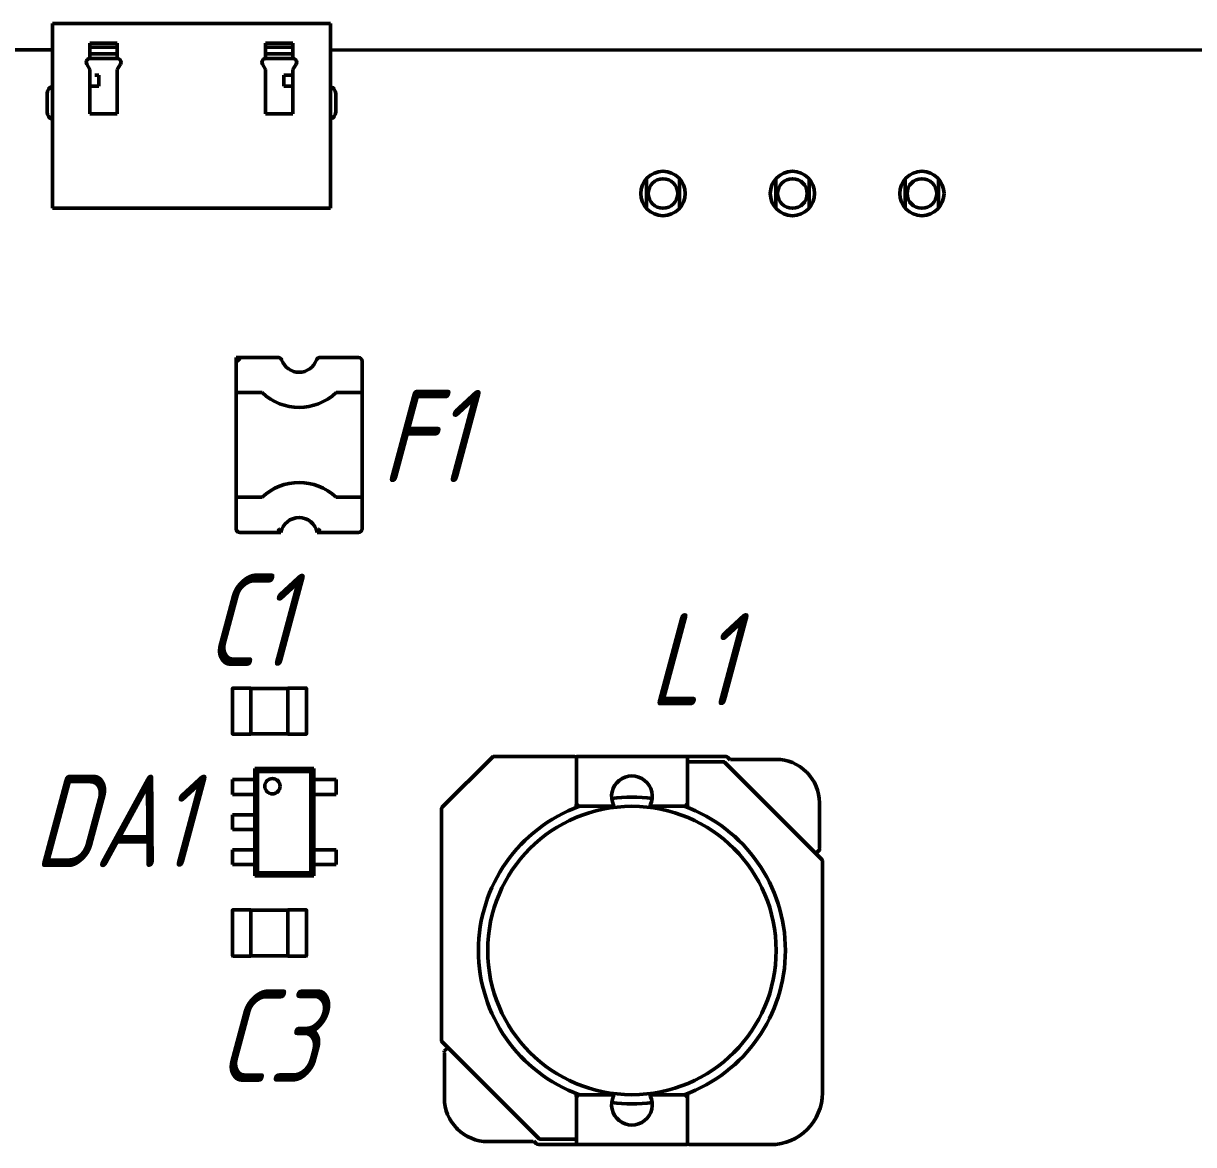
# Model space of a CAD drawing. Header units: millimetres. Extents: x 3004 to 446186229, y 1206 to 1506.
# Drawn here: x 3093.7 to 3125.34, y 1272.73 to 1303.05 of the extents above; entities that cross this region are included whole.
import ezdxf

# ---------------------------------------------------------------- set-up
doc = ezdxf.new("R2010")
doc.units = ezdxf.units.MM
doc.layers.add('Tonk', color=7, linetype='Continuous', lineweight=25)
doc.layers.add('Видимый контур (ГОСТ)', color=7, linetype='Continuous', lineweight=50)
doc.styles.get("Standard").update_dxf_attribs({"font": '', "width": 0.8, "oblique": 15})
doc.styles.get('Standard').set_extended_font_data('GOST type B')

msp = doc.modelspace()

# ---------------------------------------------------------------- linework, layer by layer
at = {"layer": 'Видимый контур (ГОСТ)'}
for p, q in [((3094.48771, 1303.05374), (3094.98771, 1303.05374)), ((3094.48771, 1303.05374), (3094.48771, 1298.05374)), ((3101.50771, 1303.05374), (3094.98771, 1303.05374)), ((3101.50771, 1303.05374), (3102.00771, 1303.05374)), ((3102.00771, 1298.05374), (3102.00771, 1303.05374)), ((3094.48771, 1302.33445), (3076.19195, 1302.33463)), ((3095.50271, 1302.51654), (3096.24271, 1302.51654)), ((3095.50271, 1302.51654), (3095.50271, 1302.40685)), ((3095.50271, 1302.40685), (3096.24271, 1302.40685)), ((3095.50271, 1302.40685), (3095.50271, 1302.23364)), ((3096.24271, 1302.51654), (3096.24271, 1302.40685)), ((3096.24271, 1302.40685), (3096.24271, 1302.23364)), ((3100.25271, 1302.51654), (3100.99271, 1302.51654)), ((3100.25271, 1302.51654), (3100.25271, 1302.40685)), ((3100.25271, 1302.40685), (3100.99271, 1302.40685)), ((3100.25271, 1302.40685), (3100.25271, 1302.23364)), ((3100.99271, 1302.51654), (3100.99271, 1302.40685)), ((3100.99271, 1302.40685), (3100.99271, 1302.23364)), ((3179.74995, 1302.33363), (3102.00771, 1302.33438)), ((3095.50271, 1302.23364), (3095.50271, 1302.10374)), ((3096.24271, 1302.23364), (3095.50271, 1302.23364)), ((3096.24271, 1302.10374), (3095.50271, 1302.10374)), ((3096.24271, 1302.23364), (3096.24271, 1302.10374)), ((3100.25271, 1302.23364), (3100.25271, 1302.10374)), ((3100.99271, 1302.23364), (3100.25271, 1302.23364)), ((3100.99271, 1302.10374), (3100.25271, 1302.10374)), ((3100.99271, 1302.23364), (3100.99271, 1302.10374)), ((3095.50271, 1301.80374), (3095.41611, 1301.95374)), ((3095.50271, 1300.60374), (3095.50271, 1301.80374)), ((3096.32931, 1301.95374), (3096.24271, 1301.80374)), ((3096.24271, 1301.80374), (3096.24271, 1300.60374)), ((3100.25271, 1301.80374), (3100.16611, 1301.95374)), ((3100.25271, 1300.60374), (3100.25271, 1301.80374)), ((3101.07931, 1301.95374), (3100.99271, 1301.80374)), ((3100.99271, 1301.80374), (3100.99271, 1300.60374)), ((3095.50271, 1301.35374), (3095.74771, 1301.35374)), ((3095.63208, 1301.65374), (3095.74771, 1301.65374)), ((3095.74771, 1301.35374), (3095.74771, 1301.65374)), ((3100.74771, 1301.35374), (3100.74771, 1301.65374)), ((3100.74771, 1301.65374), (3100.86334, 1301.65374)), ((3100.99271, 1301.35374), (3100.74771, 1301.35374)), ((3100.86334, 1301.65374), (3100.99271, 1301.65374)), ((3094.34771, 1301.15374), (3094.34771, 1300.65374)), ((3102.14771, 1300.65374), (3102.14771, 1301.15374)), ((3096.24271, 1300.60374), (3095.50271, 1300.60374)), ((3100.99271, 1300.60374), (3100.25271, 1300.60374)), ((3110.54705, 1298.8506), (3110.54705, 1298.05666)), ((3111.44705, 1298.05688), (3111.44705, 1298.85038)), ((3114.04705, 1298.8506), (3114.04705, 1298.05666)), ((3114.94705, 1298.05688), (3114.94705, 1298.85038)), ((3117.54705, 1298.8506), (3117.54705, 1298.05666)), ((3118.44705, 1298.05688), (3118.44705, 1298.85038)), ((3094.48771, 1298.05374), (3094.98771, 1298.05374)), ((3094.98771, 1298.05374), (3101.50771, 1298.05374)), ((3101.50771, 1298.05374), (3102.00771, 1298.05374)), ((3099.55206, 1293.91851), (3099.45206, 1294.01851)), ((3100.59137, 1294.01851), (3099.45206, 1294.01851)), ((3099.45206, 1294.01851), (3099.45206, 1293.06851)), ((3102.76206, 1294.01851), (3101.72274, 1294.01851)), ((3102.86206, 1293.06851), (3102.86206, 1293.91851)), ((3099.45206, 1293.06851), (3099.55206, 1293.06851)), ((3099.55206, 1293.06851), (3099.45206, 1293.06851)), ((3099.45206, 1293.06851), (3099.45206, 1290.23851)), ((3100.15706, 1293.06851), (3099.55206, 1293.06851)), ((3099.55206, 1293.06851), (3100.15706, 1293.06851)), ((3102.76206, 1293.06851), (3102.15706, 1293.06851)), ((3102.15706, 1293.06851), (3102.76206, 1293.06851)), ((3102.76206, 1293.06851), (3102.86206, 1293.06851)), ((3102.86206, 1293.06851), (3102.76206, 1293.06851)), ((3102.86206, 1290.23851), (3102.86206, 1293.06851)), ((3099.55206, 1290.23851), (3099.45206, 1290.23851)), ((3099.45206, 1290.23851), (3099.45206, 1289.38851)), ((3099.45206, 1290.23851), (3099.55206, 1290.23851)), ((3099.55206, 1290.23851), (3100.15706, 1290.23851)), ((3100.15706, 1290.23851), (3099.55206, 1290.23851)), ((3102.15706, 1290.23851), (3102.76206, 1290.23851)), ((3102.76206, 1290.23851), (3102.15706, 1290.23851)), ((3102.86206, 1290.23851), (3102.76206, 1290.23851)), ((3102.76206, 1290.23851), (3102.86206, 1290.23851)), ((3102.86206, 1289.38851), (3102.86206, 1290.23851)), ((3099.55206, 1289.28851), (3100.66716, 1289.28851)), ((3101.64696, 1289.28851), (3102.76206, 1289.28851)), ((3099.35695, 1285.06863), (3099.35695, 1283.83863)), ((3099.85695, 1285.07863), (3099.36695, 1285.07863)), ((3099.85695, 1285.07863), (3099.85695, 1285.06863)), ((3100.85695, 1285.06863), (3099.85695, 1285.06863)), ((3099.85695, 1285.06863), (3099.85695, 1283.83863)), ((3100.85695, 1285.07863), (3101.34695, 1285.07863)), ((3100.85695, 1285.07863), (3100.85695, 1285.06863)), ((3100.85695, 1285.06863), (3100.85695, 1283.83863)), ((3101.35695, 1285.06863), (3101.35695, 1283.83863)), ((3099.36695, 1283.82863), (3099.85695, 1283.82863)), ((3100.85695, 1283.83863), (3099.85695, 1283.83863)), ((3099.85695, 1283.83863), (3099.85695, 1283.82863)), ((3100.85695, 1283.83863), (3100.85695, 1283.82863)), ((3101.34695, 1283.82863), (3100.85695, 1283.82863)), ((3105.02182, 1281.84534), (3106.39253, 1283.21605)), ((3106.42788, 1283.23069), (3108.60717, 1283.23069)), ((3108.65717, 1283.22069), (3108.65717, 1283.13069)), ((3108.65717, 1281.98069), (3108.65717, 1283.13069)), ((3108.66717, 1283.23069), (3111.64717, 1283.23069)), ((3111.64717, 1283.23069), (3112.67788, 1283.23069)), ((3111.65717, 1283.13069), (3111.65717, 1283.22069)), ((3111.65717, 1283.13069), (3111.65717, 1281.98069)), ((3111.65717, 1283.08069), (3111.70717, 1283.08069)), ((3111.70717, 1283.08069), (3112.63646, 1283.08069)), ((3112.65717, 1283.08069), (3112.63646, 1283.08069)), ((3112.67182, 1283.06605), (3112.65717, 1283.08069)), ((3112.67182, 1283.06605), (3115.29253, 1280.44534)), ((3112.74859, 1283.20141), (3112.81274, 1283.13726)), ((3112.81274, 1283.13726), (3112.82405, 1283.14858)), ((3112.82405, 1283.14858), (3114.0589, 1283.14858)), ((3099.957, 1282.60357), (3099.957, 1282.90357)), ((3099.957, 1282.90357), (3101.557, 1282.90357)), ((3099.957, 1282.90357), (3100.03781, 1282.82276)), ((3101.47619, 1282.82276), (3100.03781, 1282.82276)), ((3100.03781, 1282.82276), (3100.03781, 1280.08438)), ((3101.557, 1282.90357), (3101.47619, 1282.82276)), ((3101.47619, 1280.08438), (3101.47619, 1282.82276)), ((3101.557, 1282.90357), (3101.557, 1282.60357)), ((3114.87208, 1282.81175), (3114.89139, 1282.79244)), ((3099.56575, 1282.60357), (3099.357, 1282.60357)), ((3099.357, 1282.20357), (3099.357, 1282.60357)), ((3099.65702, 1282.60357), (3099.56575, 1282.60357)), ((3099.66337, 1282.60357), (3099.65702, 1282.60357)), ((3099.91333, 1282.60357), (3099.66337, 1282.60357)), ((3099.957, 1282.60357), (3099.91333, 1282.60357)), ((3099.957, 1282.60357), (3099.957, 1282.20357)), ((3101.557, 1282.60357), (3101.557, 1282.20357)), ((3101.60066, 1282.60357), (3101.557, 1282.60357)), ((3101.85062, 1282.60357), (3101.60066, 1282.60357)), ((3101.85697, 1282.60357), (3101.85062, 1282.60357)), ((3101.94824, 1282.60357), (3101.85697, 1282.60357)), ((3102.157, 1282.60357), (3101.94824, 1282.60357)), ((3102.157, 1282.20357), (3102.157, 1282.60357)), ((3099.56575, 1282.20357), (3099.357, 1282.20357)), ((3099.65702, 1282.20357), (3099.56575, 1282.20357)), ((3099.66337, 1282.20357), (3099.65702, 1282.20357)), ((3099.91333, 1282.20357), (3099.66337, 1282.20357)), ((3099.957, 1282.20357), (3099.91333, 1282.20357)), ((3099.957, 1281.65357), (3099.957, 1282.20357)), ((3101.557, 1282.20357), (3101.557, 1280.70357)), ((3101.60066, 1282.20357), (3101.557, 1282.20357)), ((3101.85062, 1282.20357), (3101.60066, 1282.20357)), ((3101.85697, 1282.20357), (3101.85062, 1282.20357)), ((3101.94824, 1282.20357), (3101.85697, 1282.20357)), ((3102.157, 1282.20357), (3101.94824, 1282.20357)), ((3105.00717, 1275.5514), (3105.00717, 1281.80998)), ((3108.61236, 1281.88069), (3108.73855, 1281.88069)), ((3108.65717, 1281.88069), (3108.65717, 1281.98069)), ((3109.64492, 1281.88069), (3108.75717, 1281.88069)), ((3111.55717, 1281.88069), (3110.66942, 1281.88069)), ((3111.65717, 1281.88069), (3111.65717, 1281.98069)), ((3115.22821, 1281.97927), (3115.22821, 1280.74441)), ((3099.56575, 1281.65357), (3099.357, 1281.65357)), ((3099.357, 1281.25357), (3099.357, 1281.65357)), ((3099.65702, 1281.65357), (3099.56575, 1281.65357)), ((3099.66337, 1281.65357), (3099.65702, 1281.65357)), ((3099.91333, 1281.65357), (3099.66337, 1281.65357)), ((3099.957, 1281.65357), (3099.91333, 1281.65357)), ((3099.957, 1281.65357), (3099.957, 1281.25357)), ((3099.56575, 1281.25357), (3099.357, 1281.25357)), ((3099.65702, 1281.25357), (3099.56575, 1281.25357)), ((3099.66337, 1281.25357), (3099.65702, 1281.25357)), ((3099.91333, 1281.25357), (3099.66337, 1281.25357)), ((3099.957, 1281.25357), (3099.91333, 1281.25357)), ((3099.957, 1280.70357), (3099.957, 1281.25357)), ((3099.56575, 1280.70357), (3099.357, 1280.70357)), ((3099.357, 1280.30357), (3099.357, 1280.70357)), ((3099.65702, 1280.70357), (3099.56575, 1280.70357)), ((3099.66337, 1280.70357), (3099.65702, 1280.70357)), ((3099.91333, 1280.70357), (3099.66337, 1280.70357)), ((3099.957, 1280.70357), (3099.91333, 1280.70357)), ((3099.957, 1280.70357), (3099.957, 1280.30357)), ((3101.557, 1280.70357), (3101.557, 1280.30357)), ((3101.60066, 1280.70357), (3101.557, 1280.70357)), ((3101.85062, 1280.70357), (3101.60066, 1280.70357)), ((3101.85697, 1280.70357), (3101.85062, 1280.70357)), ((3101.94824, 1280.70357), (3101.85697, 1280.70357)), ((3102.157, 1280.70357), (3101.94824, 1280.70357)), ((3102.157, 1280.30357), (3102.157, 1280.70357)), ((3115.23104, 1280.70482), (3115.13912, 1280.61289)), ((3115.22821, 1280.74441), (3115.2169, 1280.7331)), ((3115.2169, 1280.7331), (3115.23104, 1280.71896)), ((3099.56575, 1280.30357), (3099.357, 1280.30357)), ((3099.65702, 1280.30357), (3099.56575, 1280.30357)), ((3099.66337, 1280.30357), (3099.65702, 1280.30357)), ((3099.91333, 1280.30357), (3099.66337, 1280.30357)), ((3099.957, 1280.30357), (3099.91333, 1280.30357)), ((3099.957, 1280.00357), (3099.957, 1280.30357)), ((3101.557, 1280.30357), (3101.557, 1280.00357)), ((3101.60066, 1280.30357), (3101.557, 1280.30357)), ((3101.85062, 1280.30357), (3101.60066, 1280.30357)), ((3101.85697, 1280.30357), (3101.85062, 1280.30357)), ((3101.94824, 1280.30357), (3101.85697, 1280.30357)), ((3102.157, 1280.30357), (3101.94824, 1280.30357)), ((3115.30717, 1280.40998), (3115.30717, 1274.13069)), ((3100.03781, 1280.08438), (3099.957, 1280.00357)), ((3101.557, 1280.00357), (3099.957, 1280.00357)), ((3100.03781, 1280.08438), (3101.47619, 1280.08438)), ((3101.47619, 1280.08438), (3101.557, 1280.00357)), ((3099.35695, 1277.83863), (3099.35695, 1279.06863)), ((3099.36695, 1279.07863), (3099.85695, 1279.07863)), ((3099.85695, 1279.06863), (3099.85695, 1279.07863)), ((3099.85695, 1277.83863), (3099.85695, 1279.06863)), ((3099.85695, 1279.06863), (3100.85695, 1279.06863)), ((3100.85695, 1279.06863), (3100.85695, 1279.07863)), ((3101.34695, 1279.07863), (3100.85695, 1279.07863)), ((3100.85695, 1277.83863), (3100.85695, 1279.06863)), ((3101.35695, 1277.83863), (3101.35695, 1279.06863)), ((3099.85695, 1277.82863), (3099.36695, 1277.82863)), ((3099.85695, 1277.82863), (3099.85695, 1277.83863)), ((3099.85695, 1277.83863), (3100.85695, 1277.83863)), ((3100.85695, 1277.82863), (3100.85695, 1277.83863)), ((3100.85695, 1277.82863), (3101.34695, 1277.82863)), ((3107.64253, 1272.89534), (3105.02182, 1275.51605)), ((3105.0833, 1275.25657), (3105.17523, 1275.3485)), ((3105.09745, 1275.22829), (3105.0833, 1275.24243)), ((3105.08613, 1275.21698), (3105.09745, 1275.22829)), ((3105.08613, 1273.98212), (3105.08613, 1275.21698)), ((3108.65717, 1274.08069), (3108.65717, 1273.98069)), ((3108.65717, 1272.83069), (3108.65717, 1273.98069)), ((3108.75717, 1274.08069), (3109.64492, 1274.08069)), ((3110.66942, 1274.08069), (3111.55717, 1274.08069)), ((3111.65717, 1274.08069), (3111.65717, 1273.98069)), ((3111.65717, 1273.98069), (3111.65717, 1272.83069)), ((3105.44227, 1273.14964), (3105.42296, 1273.16895)), ((3107.64253, 1272.89534), (3107.65717, 1272.88069)), ((3107.65717, 1272.88069), (3107.65303, 1272.87069)), ((3107.65717, 1272.88069), (3107.67788, 1272.88069)), ((3107.67788, 1272.88069), (3108.60717, 1272.88069)), ((3108.65717, 1272.88069), (3108.60717, 1272.88069)), ((3107.4903, 1272.81281), (3106.25544, 1272.81281)), ((3107.50161, 1272.82413), (3107.4903, 1272.81281)), ((3107.56575, 1272.75998), (3107.50161, 1272.82413)), ((3108.66717, 1272.73069), (3107.63646, 1272.73069)), ((3108.65717, 1272.83069), (3108.65717, 1272.74069)), ((3111.64717, 1272.73069), (3108.66717, 1272.73069)), ((3111.65717, 1272.74069), (3111.65717, 1272.83069)), ((3113.90717, 1272.73069), (3111.70717, 1272.73069))]:
    msp.add_line(p, q, dxfattribs=at)
for centre, radius in [((3110.99695, 1298.45363), 0.6), ((3110.99705, 1298.45359), 0.4), ((3114.49695, 1298.45363), 0.6), ((3114.49705, 1298.45359), 0.4), ((3117.99695, 1298.45363), 0.6), ((3117.99705, 1298.45359), 0.4), ((3100.437, 1282.42357), 0.20785), ((3110.15717, 1277.98069), 3.9)]:
    msp.add_circle(centre, radius, dxfattribs=at)
for centre, radius, start, end in [((3095.50271, 1302.00374), 0.1, 90.000005, 210.000005), ((3096.24271, 1302.00374), 0.1, 330.000005, 90.000005), ((3100.25271, 1302.00374), 0.1, 90.000005, 210.000005), ((3100.99271, 1302.00374), 0.1, 330.000005, 90.000005), ((3094.54771, 1301.15374), 0.2, 107.457608, 180.000005), ((3101.94771, 1301.15374), 0.2, 0.000005, 72.542402), ((3094.54771, 1300.65374), 0.2, 180.000005, 252.542402), ((3101.94771, 1300.65374), 0.2, 287.457608, 0.000005), ((3100.59137, 1293.91851), 0.1, 19.471221, 90.000001), ((3101.15706, 1294.11851), 0.5, 199.471221, 340.52878), ((3101.72274, 1293.91851), 0.1, 90.000001, 160.52878), ((3102.76206, 1293.91851), 0.1, 0, 90.000001), ((3101.15706, 1294.11851), 1.45, 226.397182, 313.60282), ((3101.15706, 1294.11851), 1.45, 226.397182, 313.60282), ((3101.15706, 1289.18851), 1.45, 46.397182, 133.60282), ((3101.15706, 1289.18851), 1.45, 46.397182, 133.60282), ((3101.15706, 1289.18851), 0.5, 11.53696, 168.463042), ((3099.55206, 1289.38851), 0.1, 180, 270.000001), ((3102.76206, 1289.38851), 0.1, 270.000001, 0), ((3099.36695, 1285.06863), 0.01, 90.000005, 180.000005), ((3101.34695, 1285.06863), 0.01, 0.000005, 90.000005), ((3099.36695, 1283.83863), 0.01, 180.000005, 270.000005), ((3101.34695, 1283.83863), 0.01, 270.000005, 0.000005), ((3106.42788, 1283.18069), 0.05, 90, 135), ((3108.60717, 1283.18069), 0.05, 0, 90), ((3108.66717, 1283.22069), 0.01, 90, 180), ((3111.64717, 1283.22069), 0.01, 0, 90), ((3111.70717, 1283.03069), 0.05, 90, 180), ((3112.63646, 1283.03069), 0.05, 45, 90), ((3112.67788, 1283.13069), 0.1, 45, 90), ((3114.0589, 1281.99858), 1.15, 45, 90), ((3110.15717, 1282.15069), 0.55, 333.985634, 206.014366), ((3114.07821, 1281.97927), 1.15, 0, 45), ((3110.15717, 1277.98069), 4.15, 82.424308, 97.575692), ((3105.05717, 1281.80998), 0.05, 135, 180), ((3110.15717, 1277.98069), 4.15, 109.988871, 250.011129), ((3108.75717, 1281.98069), 0.1, 180, 270), ((3110.15717, 1277.98069), 4.15, 109.94089, 109.988871), ((3109.64492, 1281.90069), 0.02, 270, 26.014365), ((3110.66942, 1281.90069), 0.02, 153.985634, 270), ((3111.55717, 1281.98069), 0.1, 270.000001, 0), ((3110.15717, 1277.98069), 4.15, 70.011129, 70.05911), ((3110.15717, 1277.98069), 4.15, 289.988871, 70.011129), ((3115.22397, 1280.71189), 0.01, 315, 45), ((3115.25717, 1280.40998), 0.05, 0, 45), ((3099.36695, 1279.06863), 0.01, 90, 180), ((3101.34695, 1279.06863), 0.01, 0, 90), ((3099.36695, 1277.83863), 0.01, 180, 270), ((3101.34695, 1277.83863), 0.01, 270, 0), ((3105.05717, 1275.5514), 0.05, 180, 225), ((3105.09038, 1275.2495), 0.01, 135, 225), ((3105.1823, 1275.34143), 0.01, 45.000004, 135.000004), ((3106.23613, 1273.98212), 1.15, 180, 225), ((3108.75717, 1273.98069), 0.1, 90.000001, 180), ((3110.15717, 1277.98069), 4.15, 250.011129, 250.05911), ((3110.15717, 1273.81069), 0.55, 153.985634, 26.014366), ((3110.15717, 1277.98069), 4.15, 262.424308, 277.575692), ((3109.64492, 1274.06069), 0.02, 333.985634, 90), ((3110.66942, 1274.06069), 0.02, 90, 206.014365), ((3111.55717, 1273.98069), 0.1, 0, 90), ((3110.15717, 1277.98069), 4.15, 289.94089, 289.988871), ((3113.90717, 1274.13069), 1.4, 270, 0), ((3106.25544, 1273.96281), 1.15, 225, 270), ((3107.67788, 1272.93069), 0.05, 225, 270), ((3108.60717, 1272.93069), 0.05, 270, 0), ((3107.63646, 1272.83069), 0.1, 225, 270), ((3108.66717, 1272.74069), 0.01, 180, 270), ((3111.64717, 1272.74069), 0.01, 270, 0), ((3111.70717, 1272.78069), 0.05, 180, 270)]:
    msp.add_arc(centre, radius, start, end, dxfattribs=at)
for centre, major_axis, ratio, start_param, end_param in [((3108.6072, 1281.88392), (0.04979, -0.0338), 0.0038711, 1.46962398, 1.57401645), ((3111.70771, 1281.88336), (0.04192, 0.0284), 0.01995532, 1.57018587, 1.69437971), ((3108.60663, 1274.07802), (0.04192, 0.0284), 0.01995541, 4.71177844, 4.83597229), ((3111.70771, 1274.07802), (0.04192, -0.0284), 0.01995546, 4.58880565, 4.7129994)]:
    msp.add_ellipse(centre, major_axis=major_axis, ratio=ratio, start_param=start_param, end_param=end_param, dxfattribs=at)
for points, knots in [([(3100.59137, 1289.38851), (3100.59171, 1289.38805), (3100.59204, 1289.38758), (3100.5996, 1289.37691), (3100.60692, 1289.36677), (3100.62111, 1289.34751), (3100.62801, 1289.33833), (3100.64179, 1289.32032), (3100.64858, 1289.31167), (3100.65854, 1289.29914), (3100.66212, 1289.29471), (3100.66622, 1289.28967), (3100.66716, 1289.28851), (3100.66716, 1289.28851)], [-0.0001723477, -0.0001723477, -0.0001723477, -0.0001723477, 0, 0, 0.003750721, 0.003750721, 0.0074290953, 0.0074290953, 0.0116088008, 0.0116088008, 0.0149727109, 0.0149727109, 0.0176367305, 0.0176367305, 0.0176367305, 0.0176367305]), ([(3101.64696, 1289.28851), (3101.64696, 1289.28851), (3101.6479, 1289.28967), (3101.652, 1289.29471), (3101.65557, 1289.29914), (3101.66554, 1289.31167), (3101.67233, 1289.32032), (3101.68611, 1289.33833), (3101.69301, 1289.34751), (3101.7072, 1289.36677), (3101.71452, 1289.37691), (3101.72208, 1289.38758), (3101.72241, 1289.38805), (3101.72274, 1289.38851)], [0.0184534403, 0.0184534403, 0.0184534403, 0.0184534403, 0.021331859, 0.021331859, 0.0249664949, 0.0249664949, 0.0294825811, 0.0294825811, 0.0334569892, 0.0334569892, 0.0375095664, 0.0375095664, 0.0376957846, 0.0376957846, 0.0376957846, 0.0376957846]), ([(3111.5758, 1281.88069), (3111.5758, 1281.88069), (3111.57622, 1281.88069), (3111.57766, 1281.88069), (3111.57909, 1281.88069), (3111.58549, 1281.88069), (3111.59376, 1281.88069), (3111.63021, 1281.88069), (3111.66799, 1281.88069), (3111.70198, 1281.88069)], [0.0290487949, 0.0290487949, 0.0290487949, 0.0290487949, 0.0296296441, 0.0296296441, 0.0303392054, 0.0303392054, 0.0328009081, 0.0328009081, 0.0426070161, 0.0426070161, 0.0426070161, 0.0426070161]), ([(3108.73855, 1274.08069), (3108.73855, 1274.08069), (3108.73812, 1274.08069), (3108.73668, 1274.08069), (3108.73526, 1274.08069), (3108.72886, 1274.08069), (3108.72058, 1274.08069), (3108.68413, 1274.08069), (3108.64635, 1274.08069), (3108.61236, 1274.08069)], [0.0290487949, 0.0290487949, 0.0290487949, 0.0290487949, 0.0296296441, 0.0296296441, 0.0303392054, 0.0303392054, 0.0328009081, 0.0328009081, 0.0426070161, 0.0426070161, 0.0426070161, 0.0426070161]), ([(3111.70198, 1274.08069), (3111.66799, 1274.08069), (3111.63021, 1274.08069), (3111.59376, 1274.08069), (3111.58549, 1274.08069), (3111.57909, 1274.08069), (3111.57766, 1274.08069), (3111.57622, 1274.08069), (3111.5758, 1274.08069), (3111.5758, 1274.08069)], [0.0154905738, 0.0154905738, 0.0154905738, 0.0154905738, 0.0252966818, 0.0252966818, 0.0277583845, 0.0277583845, 0.0284679458, 0.0284679458, 0.0290487949, 0.0290487949, 0.0290487949, 0.0290487949])]:
    msp.add_open_spline(points, degree=3, knots=knots, dxfattribs=at)
for points, weights in [([(3112.65717, 1283.08069), (3112.65717, 1283.08069), (3112.65889, 1283.08484), (3112.66131, 1283.09069)], [1, 0.804737853975, 0.804737853975, 1]), ([(3115.13912, 1280.61289), (3115.13498, 1280.60875), (3115.12912, 1280.60875), (3115.12498, 1280.61289)], [1, 0.804737853854, 0.804737853854, 1])]:
    msp.add_rational_spline(points, weights, degree=3, dxfattribs=at)

# ---------------------------------------------------------------- texts
at = {"layer": 'Tonk', "char_height": 2.5, "attachment_point": 1}
for s, insert in [('F1', (3103.37481, 1293.1407)), ('C1', (3098.61884, 1288.17152)), ('L1', (3110.61397, 1287.10643)), ('DA1', (3093.97207, 1282.73716)), ('C3', (3098.93579, 1276.92218))]:
    msp.add_mtext_dynamic_manual_height_columns(s, width=6.4128481, gutter_width=20, heights=[0], dxfattribs=dict(at, insert=insert))

doc.saveas('drawing.dxf')
